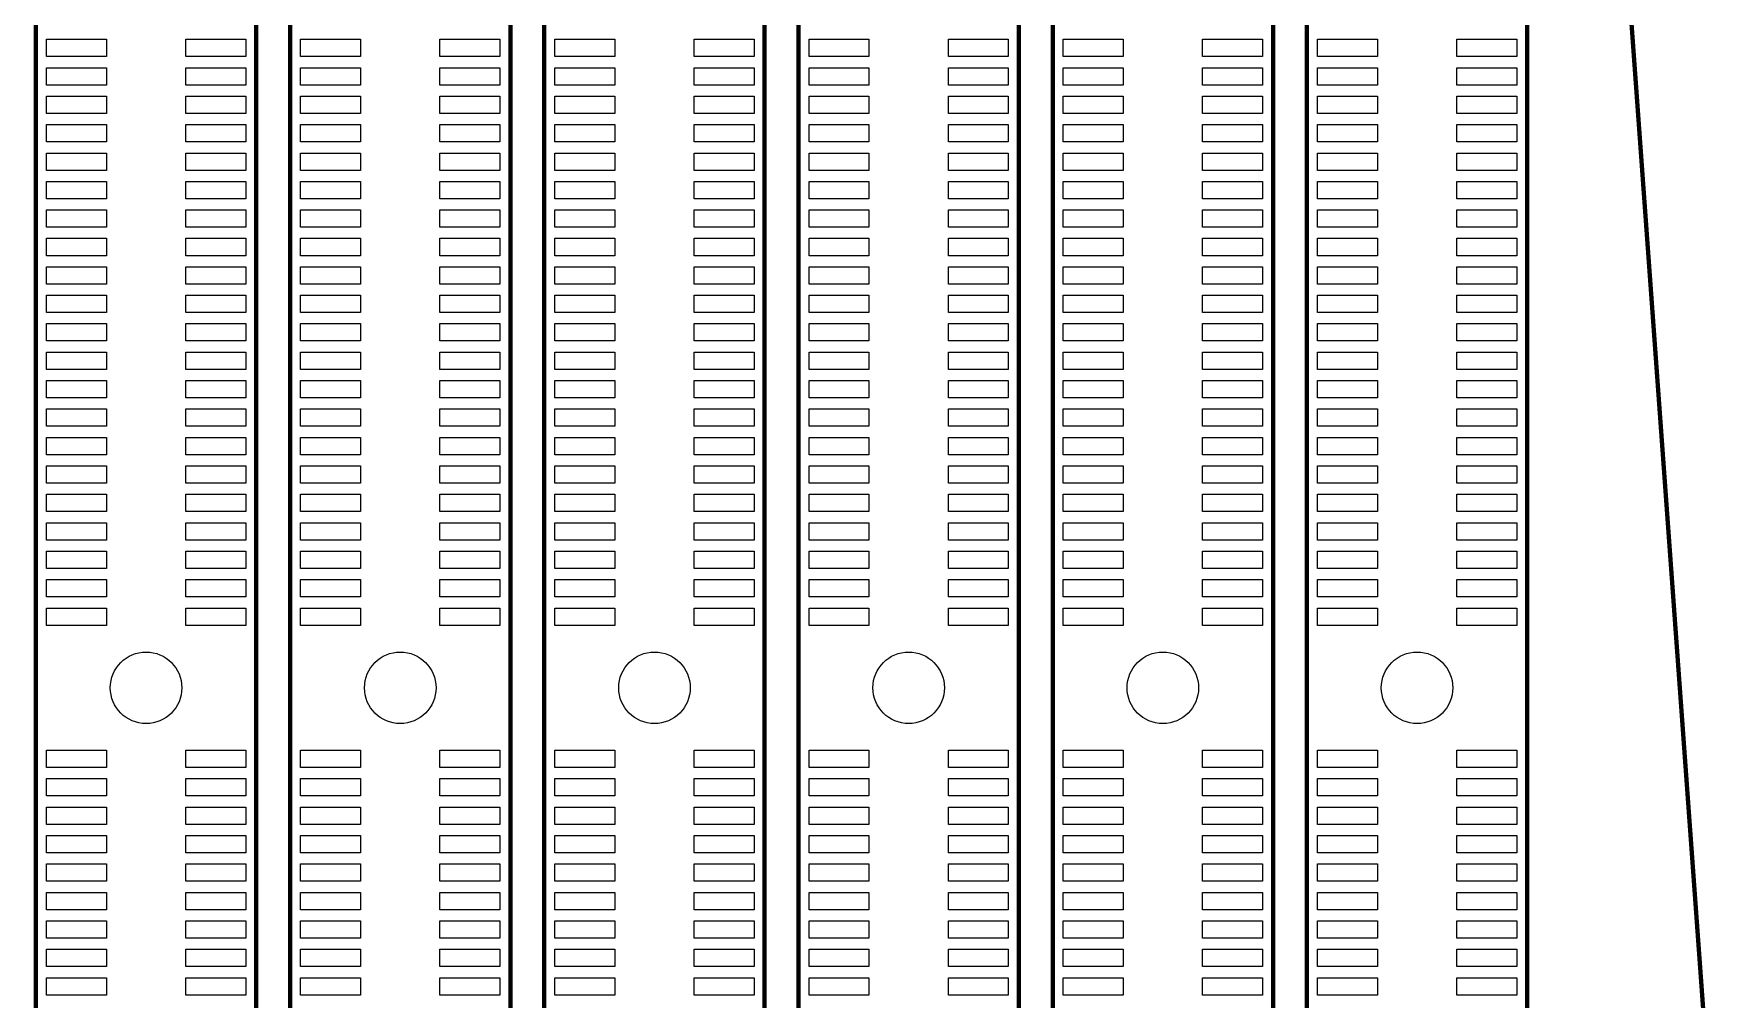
# Model space of a CAD drawing. Extents: x 0 to 344, y -1 to 330.
# Drawn here: x 127.9 to 187.1, y 216.4 to 250.4 of the extents above; entities that cross this region are included whole.
import ezdxf

# ---------------------------------------------------------------- set-up
doc = ezdxf.new("R2010")
doc.units = 0
doc.layers.add('PACKAGE_GEOMETRY_SILKSCREEN_TOP', color=3, linetype='CONTINUOUS')
doc.layers.add('PIN_TOP', color=4, linetype='CONTINUOUS')

msp = doc.modelspace()

# ---------------------------------------------------------------- linework, layer by layer
at = {"layer": 'PACKAGE_GEOMETRY_SILKSCREEN_TOP', "const_width": 0.1524}
for points in [[(127.93091, 156.878274), (135.680958, 156.878274), (135.680958, 321.878198), (127.93091, 321.878198), (127.93091, 317.480188)], [(145.810986, 156.878274), (153.561034, 156.878274), (153.561034, 321.878198), (145.810986, 321.878198), (145.810986, 318.243712)], [(169.949368, 321.878198), (163.691062, 321.878198), (163.691062, 156.878274)], [(172.6311, 156.878274), (180.381148, 156.878274), (180.381148, 321.878198), (179.632102, 321.878198)], [(163.691062, 156.878274), (171.44111, 156.878274), (171.44111, 319.062608)], [(172.6311, 318.156336), (172.6311, 156.878274)], [(127.93091, 315.683646), (127.93091, 165.259004)], [(145.810986, 313.744102), (145.810986, 156.878274)], [(154.751024, 156.878274), (162.501072, 156.878274), (162.501072, 313.743848)], [(154.751024, 313.63285), (154.751024, 156.878274)]]:
    msp.add_lwpolyline(points, dxfattribs=at)
for points in [[(136.870948, 156.878274), (144.620996, 156.878274), (144.620996, 321.878198), (136.870948, 321.878198)], [(221.410784, 283.073602), (191.03086, 283.073602), (191.03086, 265.973814), (180.530754, 265.973814), (180.530754, 250.97359), (184.030874, 250.97359), (188.190886, 193.773806), (251.790708, 193.773806), (251.790708, 283.073602)]]:
    msp.add_lwpolyline(points, close=True, dxfattribs=at)
at = {"layer": 'PIN_TOP'}
for points in [[(130.410204, 249.573542), (128.302004, 249.573542), (128.302004, 250.183142), (130.410204, 250.183142)], [(135.310118, 249.573542), (133.201918, 249.573542), (133.201918, 250.183142), (135.310118, 250.183142)], [(139.350242, 249.573542), (137.242042, 249.573542), (137.242042, 250.183142), (139.350242, 250.183142)], [(144.250156, 249.573542), (142.141956, 249.573542), (142.141956, 250.183142), (144.250156, 250.183142)], [(148.29028, 249.573542), (146.18208, 249.573542), (146.18208, 250.183142), (148.29028, 250.183142)], [(153.190194, 249.573542), (151.081994, 249.573542), (151.081994, 250.183142), (153.190194, 250.183142)], [(157.230318, 249.573542), (155.122118, 249.573542), (155.122118, 250.183142), (157.230318, 250.183142)], [(162.130232, 249.573542), (160.022032, 249.573542), (160.022032, 250.183142), (162.130232, 250.183142)], [(166.170356, 249.573542), (164.062156, 249.573542), (164.062156, 250.183142), (166.170356, 250.183142)], [(171.07027, 249.573542), (168.96207, 249.573542), (168.96207, 250.183142), (171.07027, 250.183142)], [(175.110394, 249.573542), (173.002194, 249.573542), (173.002194, 250.183142), (175.110394, 250.183142)], [(180.010308, 249.573542), (177.902108, 249.573542), (177.902108, 250.183142), (180.010308, 250.183142)], [(130.410204, 248.573544), (128.302004, 248.573544), (128.302004, 249.183144), (130.410204, 249.183144)], [(135.310118, 248.573544), (133.201918, 248.573544), (133.201918, 249.183144), (135.310118, 249.183144)], [(139.350242, 248.573544), (137.242042, 248.573544), (137.242042, 249.183144), (139.350242, 249.183144)], [(144.250156, 248.573544), (142.141956, 248.573544), (142.141956, 249.183144), (144.250156, 249.183144)], [(148.29028, 248.573544), (146.18208, 248.573544), (146.18208, 249.183144), (148.29028, 249.183144)], [(153.190194, 248.573544), (151.081994, 248.573544), (151.081994, 249.183144), (153.190194, 249.183144)], [(157.230318, 248.573544), (155.122118, 248.573544), (155.122118, 249.183144), (157.230318, 249.183144)], [(162.130232, 248.573544), (160.022032, 248.573544), (160.022032, 249.183144), (162.130232, 249.183144)], [(166.170356, 248.573544), (164.062156, 248.573544), (164.062156, 249.183144), (166.170356, 249.183144)], [(171.07027, 248.573544), (168.96207, 248.573544), (168.96207, 249.183144), (171.07027, 249.183144)], [(175.110394, 248.573544), (173.002194, 248.573544), (173.002194, 249.183144), (175.110394, 249.183144)], [(180.010308, 248.573544), (177.902108, 248.573544), (177.902108, 249.183144), (180.010308, 249.183144)], [(130.410204, 247.573546), (128.302004, 247.573546), (128.302004, 248.183146), (130.410204, 248.183146)], [(135.310118, 247.573546), (133.201918, 247.573546), (133.201918, 248.183146), (135.310118, 248.183146)], [(139.350242, 247.573546), (137.242042, 247.573546), (137.242042, 248.183146), (139.350242, 248.183146)], [(144.250156, 247.573546), (142.141956, 247.573546), (142.141956, 248.183146), (144.250156, 248.183146)], [(148.29028, 247.573546), (146.18208, 247.573546), (146.18208, 248.183146), (148.29028, 248.183146)], [(153.190194, 247.573546), (151.081994, 247.573546), (151.081994, 248.183146), (153.190194, 248.183146)], [(157.230318, 247.573546), (155.122118, 247.573546), (155.122118, 248.183146), (157.230318, 248.183146)], [(162.130232, 247.573546), (160.022032, 247.573546), (160.022032, 248.183146), (162.130232, 248.183146)], [(166.170356, 247.573546), (164.062156, 247.573546), (164.062156, 248.183146), (166.170356, 248.183146)], [(171.07027, 247.573546), (168.96207, 247.573546), (168.96207, 248.183146), (171.07027, 248.183146)], [(175.110394, 247.573546), (173.002194, 247.573546), (173.002194, 248.183146), (175.110394, 248.183146)], [(180.010308, 247.573546), (177.902108, 247.573546), (177.902108, 248.183146), (180.010308, 248.183146)], [(130.410204, 246.573548), (128.302004, 246.573548), (128.302004, 247.183148), (130.410204, 247.183148)], [(135.310118, 246.573548), (133.201918, 246.573548), (133.201918, 247.183148), (135.310118, 247.183148)], [(139.350242, 246.573548), (137.242042, 246.573548), (137.242042, 247.183148), (139.350242, 247.183148)], [(144.250156, 246.573548), (142.141956, 246.573548), (142.141956, 247.183148), (144.250156, 247.183148)], [(148.29028, 246.573548), (146.18208, 246.573548), (146.18208, 247.183148), (148.29028, 247.183148)], [(153.190194, 246.573548), (151.081994, 246.573548), (151.081994, 247.183148), (153.190194, 247.183148)], [(157.230318, 246.573548), (155.122118, 246.573548), (155.122118, 247.183148), (157.230318, 247.183148)], [(162.130232, 246.573548), (160.022032, 246.573548), (160.022032, 247.183148), (162.130232, 247.183148)], [(166.170356, 246.573548), (164.062156, 246.573548), (164.062156, 247.183148), (166.170356, 247.183148)], [(171.07027, 246.573548), (168.96207, 246.573548), (168.96207, 247.183148), (171.07027, 247.183148)], [(175.110394, 246.573548), (173.002194, 246.573548), (173.002194, 247.183148), (175.110394, 247.183148)], [(180.010308, 246.573548), (177.902108, 246.573548), (177.902108, 247.183148), (180.010308, 247.183148)], [(130.410204, 245.57355), (128.302004, 245.57355), (128.302004, 246.18315), (130.410204, 246.18315)], [(135.310118, 245.57355), (133.201918, 245.57355), (133.201918, 246.18315), (135.310118, 246.18315)], [(139.350242, 245.57355), (137.242042, 245.57355), (137.242042, 246.18315), (139.350242, 246.18315)], [(144.250156, 245.57355), (142.141956, 245.57355), (142.141956, 246.18315), (144.250156, 246.18315)], [(148.29028, 245.57355), (146.18208, 245.57355), (146.18208, 246.18315), (148.29028, 246.18315)], [(153.190194, 245.57355), (151.081994, 245.57355), (151.081994, 246.18315), (153.190194, 246.18315)], [(157.230318, 245.57355), (155.122118, 245.57355), (155.122118, 246.18315), (157.230318, 246.18315)], [(162.130232, 245.57355), (160.022032, 245.57355), (160.022032, 246.18315), (162.130232, 246.18315)], [(166.170356, 245.57355), (164.062156, 245.57355), (164.062156, 246.18315), (166.170356, 246.18315)], [(171.07027, 245.57355), (168.96207, 245.57355), (168.96207, 246.18315), (171.07027, 246.18315)], [(175.110394, 245.57355), (173.002194, 245.57355), (173.002194, 246.18315), (175.110394, 246.18315)], [(180.010308, 245.57355), (177.902108, 245.57355), (177.902108, 246.18315), (180.010308, 246.18315)], [(130.410204, 244.573298), (128.302004, 244.573298), (128.302004, 245.182898), (130.410204, 245.182898)], [(135.310118, 244.573298), (133.201918, 244.573298), (133.201918, 245.182898), (135.310118, 245.182898)], [(139.350242, 244.573298), (137.242042, 244.573298), (137.242042, 245.182898), (139.350242, 245.182898)], [(144.250156, 244.573298), (142.141956, 244.573298), (142.141956, 245.182898), (144.250156, 245.182898)], [(148.29028, 244.573298), (146.18208, 244.573298), (146.18208, 245.182898), (148.29028, 245.182898)], [(153.190194, 244.573298), (151.081994, 244.573298), (151.081994, 245.182898), (153.190194, 245.182898)], [(157.230318, 244.573298), (155.122118, 244.573298), (155.122118, 245.182898), (157.230318, 245.182898)], [(162.130232, 244.573298), (160.022032, 244.573298), (160.022032, 245.182898), (162.130232, 245.182898)], [(166.170356, 244.573298), (164.062156, 244.573298), (164.062156, 245.182898), (166.170356, 245.182898)], [(171.07027, 244.573298), (168.96207, 244.573298), (168.96207, 245.182898), (171.07027, 245.182898)], [(175.110394, 244.573298), (173.002194, 244.573298), (173.002194, 245.182898), (175.110394, 245.182898)], [(180.010308, 244.573298), (177.902108, 244.573298), (177.902108, 245.182898), (180.010308, 245.182898)], [(130.410204, 243.5733), (128.302004, 243.5733), (128.302004, 244.1829), (130.410204, 244.1829)], [(135.310118, 243.5733), (133.201918, 243.5733), (133.201918, 244.1829), (135.310118, 244.1829)], [(139.350242, 243.5733), (137.242042, 243.5733), (137.242042, 244.1829), (139.350242, 244.1829)], [(144.250156, 243.5733), (142.141956, 243.5733), (142.141956, 244.1829), (144.250156, 244.1829)], [(148.29028, 243.5733), (146.18208, 243.5733), (146.18208, 244.1829), (148.29028, 244.1829)], [(153.190194, 243.5733), (151.081994, 243.5733), (151.081994, 244.1829), (153.190194, 244.1829)], [(157.230318, 243.5733), (155.122118, 243.5733), (155.122118, 244.1829), (157.230318, 244.1829)], [(162.130232, 243.5733), (160.022032, 243.5733), (160.022032, 244.1829), (162.130232, 244.1829)], [(166.170356, 243.5733), (164.062156, 243.5733), (164.062156, 244.1829), (166.170356, 244.1829)], [(171.07027, 243.5733), (168.96207, 243.5733), (168.96207, 244.1829), (171.07027, 244.1829)], [(175.110394, 243.5733), (173.002194, 243.5733), (173.002194, 244.1829), (175.110394, 244.1829)], [(180.010308, 243.5733), (177.902108, 243.5733), (177.902108, 244.1829), (180.010308, 244.1829)], [(130.410204, 242.573302), (128.302004, 242.573302), (128.302004, 243.182902), (130.410204, 243.182902)], [(135.310118, 242.573302), (133.201918, 242.573302), (133.201918, 243.182902), (135.310118, 243.182902)], [(139.350242, 242.573302), (137.242042, 242.573302), (137.242042, 243.182902), (139.350242, 243.182902)], [(144.250156, 242.573302), (142.141956, 242.573302), (142.141956, 243.182902), (144.250156, 243.182902)], [(148.29028, 242.573302), (146.18208, 242.573302), (146.18208, 243.182902), (148.29028, 243.182902)], [(153.190194, 242.573302), (151.081994, 242.573302), (151.081994, 243.182902), (153.190194, 243.182902)], [(157.230318, 242.573302), (155.122118, 242.573302), (155.122118, 243.182902), (157.230318, 243.182902)], [(162.130232, 242.573302), (160.022032, 242.573302), (160.022032, 243.182902), (162.130232, 243.182902)], [(166.170356, 242.573302), (164.062156, 242.573302), (164.062156, 243.182902), (166.170356, 243.182902)], [(171.07027, 242.573302), (168.96207, 242.573302), (168.96207, 243.182902), (171.07027, 243.182902)], [(175.110394, 242.573302), (173.002194, 242.573302), (173.002194, 243.182902), (175.110394, 243.182902)], [(180.010308, 242.573302), (177.902108, 242.573302), (177.902108, 243.182902), (180.010308, 243.182902)], [(130.410204, 241.573304), (128.302004, 241.573304), (128.302004, 242.182904), (130.410204, 242.182904)], [(135.310118, 241.573304), (133.201918, 241.573304), (133.201918, 242.182904), (135.310118, 242.182904)], [(139.350242, 241.573304), (137.242042, 241.573304), (137.242042, 242.182904), (139.350242, 242.182904)], [(144.250156, 241.573304), (142.141956, 241.573304), (142.141956, 242.182904), (144.250156, 242.182904)], [(148.29028, 241.573304), (146.18208, 241.573304), (146.18208, 242.182904), (148.29028, 242.182904)], [(153.190194, 241.573304), (151.081994, 241.573304), (151.081994, 242.182904), (153.190194, 242.182904)], [(157.230318, 241.573304), (155.122118, 241.573304), (155.122118, 242.182904), (157.230318, 242.182904)], [(162.130232, 241.573304), (160.022032, 241.573304), (160.022032, 242.182904), (162.130232, 242.182904)], [(166.170356, 241.573304), (164.062156, 241.573304), (164.062156, 242.182904), (166.170356, 242.182904)], [(171.07027, 241.573304), (168.96207, 241.573304), (168.96207, 242.182904), (171.07027, 242.182904)], [(175.110394, 241.573304), (173.002194, 241.573304), (173.002194, 242.182904), (175.110394, 242.182904)], [(180.010308, 241.573304), (177.902108, 241.573304), (177.902108, 242.182904), (180.010308, 242.182904)], [(130.410204, 240.573306), (128.302004, 240.573306), (128.302004, 241.182906), (130.410204, 241.182906)], [(135.310118, 240.573306), (133.201918, 240.573306), (133.201918, 241.182906), (135.310118, 241.182906)], [(139.350242, 240.573306), (137.242042, 240.573306), (137.242042, 241.182906), (139.350242, 241.182906)], [(144.250156, 240.573306), (142.141956, 240.573306), (142.141956, 241.182906), (144.250156, 241.182906)], [(148.29028, 240.573306), (146.18208, 240.573306), (146.18208, 241.182906), (148.29028, 241.182906)], [(153.190194, 240.573306), (151.081994, 240.573306), (151.081994, 241.182906), (153.190194, 241.182906)], [(157.230318, 240.573306), (155.122118, 240.573306), (155.122118, 241.182906), (157.230318, 241.182906)], [(162.130232, 240.573306), (160.022032, 240.573306), (160.022032, 241.182906), (162.130232, 241.182906)], [(166.170356, 240.573306), (164.062156, 240.573306), (164.062156, 241.182906), (166.170356, 241.182906)], [(171.07027, 240.573306), (168.96207, 240.573306), (168.96207, 241.182906), (171.07027, 241.182906)], [(175.110394, 240.573306), (173.002194, 240.573306), (173.002194, 241.182906), (175.110394, 241.182906)], [(180.010308, 240.573306), (177.902108, 240.573306), (177.902108, 241.182906), (180.010308, 241.182906)], [(130.410204, 239.573308), (128.302004, 239.573308), (128.302004, 240.182908), (130.410204, 240.182908)], [(135.310118, 239.573308), (133.201918, 239.573308), (133.201918, 240.182908), (135.310118, 240.182908)], [(139.350242, 239.573308), (137.242042, 239.573308), (137.242042, 240.182908), (139.350242, 240.182908)], [(144.250156, 239.573308), (142.141956, 239.573308), (142.141956, 240.182908), (144.250156, 240.182908)], [(148.29028, 239.573308), (146.18208, 239.573308), (146.18208, 240.182908), (148.29028, 240.182908)], [(153.190194, 239.573308), (151.081994, 239.573308), (151.081994, 240.182908), (153.190194, 240.182908)], [(157.230318, 239.573308), (155.122118, 239.573308), (155.122118, 240.182908), (157.230318, 240.182908)], [(162.130232, 239.573308), (160.022032, 239.573308), (160.022032, 240.182908), (162.130232, 240.182908)], [(166.170356, 239.573308), (164.062156, 239.573308), (164.062156, 240.182908), (166.170356, 240.182908)], [(171.07027, 239.573308), (168.96207, 239.573308), (168.96207, 240.182908), (171.07027, 240.182908)], [(175.110394, 239.573308), (173.002194, 239.573308), (173.002194, 240.182908), (175.110394, 240.182908)], [(180.010308, 239.573308), (177.902108, 239.573308), (177.902108, 240.182908), (180.010308, 240.182908)], [(130.410204, 238.57331), (128.302004, 238.57331), (128.302004, 239.18291), (130.410204, 239.18291)], [(135.310118, 238.57331), (133.201918, 238.57331), (133.201918, 239.18291), (135.310118, 239.18291)], [(139.350242, 238.57331), (137.242042, 238.57331), (137.242042, 239.18291), (139.350242, 239.18291)], [(144.250156, 238.57331), (142.141956, 238.57331), (142.141956, 239.18291), (144.250156, 239.18291)], [(148.29028, 238.57331), (146.18208, 238.57331), (146.18208, 239.18291), (148.29028, 239.18291)], [(153.190194, 238.57331), (151.081994, 238.57331), (151.081994, 239.18291), (153.190194, 239.18291)], [(157.230318, 238.57331), (155.122118, 238.57331), (155.122118, 239.18291), (157.230318, 239.18291)], [(162.130232, 238.57331), (160.022032, 238.57331), (160.022032, 239.18291), (162.130232, 239.18291)], [(166.170356, 238.57331), (164.062156, 238.57331), (164.062156, 239.18291), (166.170356, 239.18291)], [(171.07027, 238.57331), (168.96207, 238.57331), (168.96207, 239.18291), (171.07027, 239.18291)], [(175.110394, 238.57331), (173.002194, 238.57331), (173.002194, 239.18291), (175.110394, 239.18291)], [(180.010308, 238.57331), (177.902108, 238.57331), (177.902108, 239.18291), (180.010308, 239.18291)], [(130.410204, 237.573312), (128.302004, 237.573312), (128.302004, 238.182912), (130.410204, 238.182912)], [(135.310118, 237.573312), (133.201918, 237.573312), (133.201918, 238.182912), (135.310118, 238.182912)], [(139.350242, 237.573312), (137.242042, 237.573312), (137.242042, 238.182912), (139.350242, 238.182912)], [(144.250156, 237.573312), (142.141956, 237.573312), (142.141956, 238.182912), (144.250156, 238.182912)], [(148.29028, 237.573312), (146.18208, 237.573312), (146.18208, 238.182912), (148.29028, 238.182912)], [(153.190194, 237.573312), (151.081994, 237.573312), (151.081994, 238.182912), (153.190194, 238.182912)], [(157.230318, 237.573312), (155.122118, 237.573312), (155.122118, 238.182912), (157.230318, 238.182912)], [(162.130232, 237.573312), (160.022032, 237.573312), (160.022032, 238.182912), (162.130232, 238.182912)], [(166.170356, 237.573312), (164.062156, 237.573312), (164.062156, 238.182912), (166.170356, 238.182912)], [(171.07027, 237.573312), (168.96207, 237.573312), (168.96207, 238.182912), (171.07027, 238.182912)], [(175.110394, 237.573312), (173.002194, 237.573312), (173.002194, 238.182912), (175.110394, 238.182912)], [(180.010308, 237.573312), (177.902108, 237.573312), (177.902108, 238.182912), (180.010308, 238.182912)], [(130.410204, 236.573314), (128.302004, 236.573314), (128.302004, 237.182914), (130.410204, 237.182914)], [(135.310118, 236.573314), (133.201918, 236.573314), (133.201918, 237.182914), (135.310118, 237.182914)], [(139.350242, 236.573314), (137.242042, 236.573314), (137.242042, 237.182914), (139.350242, 237.182914)], [(144.250156, 236.573314), (142.141956, 236.573314), (142.141956, 237.182914), (144.250156, 237.182914)], [(148.29028, 236.573314), (146.18208, 236.573314), (146.18208, 237.182914), (148.29028, 237.182914)], [(153.190194, 236.573314), (151.081994, 236.573314), (151.081994, 237.182914), (153.190194, 237.182914)], [(157.230318, 236.573314), (155.122118, 236.573314), (155.122118, 237.182914), (157.230318, 237.182914)], [(162.130232, 236.573314), (160.022032, 236.573314), (160.022032, 237.182914), (162.130232, 237.182914)], [(166.170356, 236.573314), (164.062156, 236.573314), (164.062156, 237.182914), (166.170356, 237.182914)], [(171.07027, 236.573314), (168.96207, 236.573314), (168.96207, 237.182914), (171.07027, 237.182914)], [(175.110394, 236.573314), (173.002194, 236.573314), (173.002194, 237.182914), (175.110394, 237.182914)], [(180.010308, 236.573314), (177.902108, 236.573314), (177.902108, 237.182914), (180.010308, 237.182914)], [(130.410204, 235.573316), (128.302004, 235.573316), (128.302004, 236.182916), (130.410204, 236.182916)], [(135.310118, 235.573316), (133.201918, 235.573316), (133.201918, 236.182916), (135.310118, 236.182916)], [(139.350242, 235.573316), (137.242042, 235.573316), (137.242042, 236.182916), (139.350242, 236.182916)], [(144.250156, 235.573316), (142.141956, 235.573316), (142.141956, 236.182916), (144.250156, 236.182916)], [(148.29028, 235.573316), (146.18208, 235.573316), (146.18208, 236.182916), (148.29028, 236.182916)], [(153.190194, 235.573316), (151.081994, 235.573316), (151.081994, 236.182916), (153.190194, 236.182916)], [(157.230318, 235.573316), (155.122118, 235.573316), (155.122118, 236.182916), (157.230318, 236.182916)], [(162.130232, 235.573316), (160.022032, 235.573316), (160.022032, 236.182916), (162.130232, 236.182916)], [(166.170356, 235.573316), (164.062156, 235.573316), (164.062156, 236.182916), (166.170356, 236.182916)], [(171.07027, 235.573316), (168.96207, 235.573316), (168.96207, 236.182916), (171.07027, 236.182916)], [(175.110394, 235.573316), (173.002194, 235.573316), (173.002194, 236.182916), (175.110394, 236.182916)], [(180.010308, 235.573316), (177.902108, 235.573316), (177.902108, 236.182916), (180.010308, 236.182916)], [(130.410204, 234.573318), (128.302004, 234.573318), (128.302004, 235.182918), (130.410204, 235.182918)], [(135.310118, 234.573318), (133.201918, 234.573318), (133.201918, 235.182918), (135.310118, 235.182918)], [(139.350242, 234.573318), (137.242042, 234.573318), (137.242042, 235.182918), (139.350242, 235.182918)], [(144.250156, 234.573318), (142.141956, 234.573318), (142.141956, 235.182918), (144.250156, 235.182918)], [(148.29028, 234.573318), (146.18208, 234.573318), (146.18208, 235.182918), (148.29028, 235.182918)], [(153.190194, 234.573318), (151.081994, 234.573318), (151.081994, 235.182918), (153.190194, 235.182918)], [(157.230318, 234.573318), (155.122118, 234.573318), (155.122118, 235.182918), (157.230318, 235.182918)], [(162.130232, 234.573318), (160.022032, 234.573318), (160.022032, 235.182918), (162.130232, 235.182918)], [(166.170356, 234.573318), (164.062156, 234.573318), (164.062156, 235.182918), (166.170356, 235.182918)], [(171.07027, 234.573318), (168.96207, 234.573318), (168.96207, 235.182918), (171.07027, 235.182918)], [(175.110394, 234.573318), (173.002194, 234.573318), (173.002194, 235.182918), (175.110394, 235.182918)], [(180.010308, 234.573318), (177.902108, 234.573318), (177.902108, 235.182918), (180.010308, 235.182918)], [(130.410204, 233.57332), (128.302004, 233.57332), (128.302004, 234.18292), (130.410204, 234.18292)], [(135.310118, 233.57332), (133.201918, 233.57332), (133.201918, 234.18292), (135.310118, 234.18292)], [(139.350242, 233.57332), (137.242042, 233.57332), (137.242042, 234.18292), (139.350242, 234.18292)], [(144.250156, 233.57332), (142.141956, 233.57332), (142.141956, 234.18292), (144.250156, 234.18292)], [(148.29028, 233.57332), (146.18208, 233.57332), (146.18208, 234.18292), (148.29028, 234.18292)], [(153.190194, 233.57332), (151.081994, 233.57332), (151.081994, 234.18292), (153.190194, 234.18292)], [(157.230318, 233.57332), (155.122118, 233.57332), (155.122118, 234.18292), (157.230318, 234.18292)], [(162.130232, 233.57332), (160.022032, 233.57332), (160.022032, 234.18292), (162.130232, 234.18292)], [(166.170356, 233.57332), (164.062156, 233.57332), (164.062156, 234.18292), (166.170356, 234.18292)], [(171.07027, 233.57332), (168.96207, 233.57332), (168.96207, 234.18292), (171.07027, 234.18292)], [(175.110394, 233.57332), (173.002194, 233.57332), (173.002194, 234.18292), (175.110394, 234.18292)], [(180.010308, 233.57332), (177.902108, 233.57332), (177.902108, 234.18292), (180.010308, 234.18292)], [(130.410204, 232.573322), (128.302004, 232.573322), (128.302004, 233.182922), (130.410204, 233.182922)], [(135.310118, 232.573322), (133.201918, 232.573322), (133.201918, 233.182922), (135.310118, 233.182922)], [(139.350242, 232.573322), (137.242042, 232.573322), (137.242042, 233.182922), (139.350242, 233.182922)], [(144.250156, 232.573322), (142.141956, 232.573322), (142.141956, 233.182922), (144.250156, 233.182922)], [(148.29028, 232.573322), (146.18208, 232.573322), (146.18208, 233.182922), (148.29028, 233.182922)], [(153.190194, 232.573322), (151.081994, 232.573322), (151.081994, 233.182922), (153.190194, 233.182922)], [(157.230318, 232.573322), (155.122118, 232.573322), (155.122118, 233.182922), (157.230318, 233.182922)], [(162.130232, 232.573322), (160.022032, 232.573322), (160.022032, 233.182922), (162.130232, 233.182922)], [(166.170356, 232.573322), (164.062156, 232.573322), (164.062156, 233.182922), (166.170356, 233.182922)], [(171.07027, 232.573322), (168.96207, 232.573322), (168.96207, 233.182922), (171.07027, 233.182922)], [(175.110394, 232.573322), (173.002194, 232.573322), (173.002194, 233.182922), (175.110394, 233.182922)], [(180.010308, 232.573322), (177.902108, 232.573322), (177.902108, 233.182922), (180.010308, 233.182922)], [(130.410204, 231.573324), (128.302004, 231.573324), (128.302004, 232.182924), (130.410204, 232.182924)], [(135.310118, 231.573324), (133.201918, 231.573324), (133.201918, 232.182924), (135.310118, 232.182924)], [(139.350242, 231.573324), (137.242042, 231.573324), (137.242042, 232.182924), (139.350242, 232.182924)], [(144.250156, 231.573324), (142.141956, 231.573324), (142.141956, 232.182924), (144.250156, 232.182924)], [(148.29028, 231.573324), (146.18208, 231.573324), (146.18208, 232.182924), (148.29028, 232.182924)], [(153.190194, 231.573324), (151.081994, 231.573324), (151.081994, 232.182924), (153.190194, 232.182924)], [(157.230318, 231.573324), (155.122118, 231.573324), (155.122118, 232.182924), (157.230318, 232.182924)], [(162.130232, 231.573324), (160.022032, 231.573324), (160.022032, 232.182924), (162.130232, 232.182924)], [(166.170356, 231.573324), (164.062156, 231.573324), (164.062156, 232.182924), (166.170356, 232.182924)], [(171.07027, 231.573324), (168.96207, 231.573324), (168.96207, 232.182924), (171.07027, 232.182924)], [(175.110394, 231.573324), (173.002194, 231.573324), (173.002194, 232.182924), (175.110394, 232.182924)], [(180.010308, 231.573324), (177.902108, 231.573324), (177.902108, 232.182924), (180.010308, 232.182924)], [(130.410204, 230.573326), (128.302004, 230.573326), (128.302004, 231.182926), (130.410204, 231.182926)], [(135.310118, 230.573326), (133.201918, 230.573326), (133.201918, 231.182926), (135.310118, 231.182926)], [(139.350242, 230.573326), (137.242042, 230.573326), (137.242042, 231.182926), (139.350242, 231.182926)], [(144.250156, 230.573326), (142.141956, 230.573326), (142.141956, 231.182926), (144.250156, 231.182926)], [(148.29028, 230.573326), (146.18208, 230.573326), (146.18208, 231.182926), (148.29028, 231.182926)], [(153.190194, 230.573326), (151.081994, 230.573326), (151.081994, 231.182926), (153.190194, 231.182926)], [(157.230318, 230.573326), (155.122118, 230.573326), (155.122118, 231.182926), (157.230318, 231.182926)], [(162.130232, 230.573326), (160.022032, 230.573326), (160.022032, 231.182926), (162.130232, 231.182926)], [(166.170356, 230.573326), (164.062156, 230.573326), (164.062156, 231.182926), (166.170356, 231.182926)], [(171.07027, 230.573326), (168.96207, 230.573326), (168.96207, 231.182926), (171.07027, 231.182926)], [(175.110394, 230.573326), (173.002194, 230.573326), (173.002194, 231.182926), (175.110394, 231.182926)], [(180.010308, 230.573326), (177.902108, 230.573326), (177.902108, 231.182926), (180.010308, 231.182926)], [(130.410204, 229.573328), (128.302004, 229.573328), (128.302004, 230.182928), (130.410204, 230.182928)], [(135.310118, 229.573328), (133.201918, 229.573328), (133.201918, 230.182928), (135.310118, 230.182928)], [(139.350242, 229.573328), (137.242042, 229.573328), (137.242042, 230.182928), (139.350242, 230.182928)], [(144.250156, 229.573328), (142.141956, 229.573328), (142.141956, 230.182928), (144.250156, 230.182928)], [(148.29028, 229.573328), (146.18208, 229.573328), (146.18208, 230.182928), (148.29028, 230.182928)], [(153.190194, 229.573328), (151.081994, 229.573328), (151.081994, 230.182928), (153.190194, 230.182928)], [(157.230318, 229.573328), (155.122118, 229.573328), (155.122118, 230.182928), (157.230318, 230.182928)], [(162.130232, 229.573328), (160.022032, 229.573328), (160.022032, 230.182928), (162.130232, 230.182928)], [(166.170356, 229.573328), (164.062156, 229.573328), (164.062156, 230.182928), (166.170356, 230.182928)], [(171.07027, 229.573328), (168.96207, 229.573328), (168.96207, 230.182928), (171.07027, 230.182928)], [(175.110394, 229.573328), (173.002194, 229.573328), (173.002194, 230.182928), (175.110394, 230.182928)], [(180.010308, 229.573328), (177.902108, 229.573328), (177.902108, 230.182928), (180.010308, 230.182928)], [(130.410204, 224.573338), (128.302004, 224.573338), (128.302004, 225.182938), (130.410204, 225.182938)], [(135.310118, 224.573338), (133.201918, 224.573338), (133.201918, 225.182938), (135.310118, 225.182938)], [(139.350242, 224.573338), (137.242042, 224.573338), (137.242042, 225.182938), (139.350242, 225.182938)], [(144.250156, 224.573338), (142.141956, 224.573338), (142.141956, 225.182938), (144.250156, 225.182938)], [(148.29028, 224.573338), (146.18208, 224.573338), (146.18208, 225.182938), (148.29028, 225.182938)], [(153.190194, 224.573338), (151.081994, 224.573338), (151.081994, 225.182938), (153.190194, 225.182938)], [(157.230318, 224.573338), (155.122118, 224.573338), (155.122118, 225.182938), (157.230318, 225.182938)], [(162.130232, 224.573338), (160.022032, 224.573338), (160.022032, 225.182938), (162.130232, 225.182938)], [(166.170356, 224.573338), (164.062156, 224.573338), (164.062156, 225.182938), (166.170356, 225.182938)], [(171.07027, 224.573338), (168.96207, 224.573338), (168.96207, 225.182938), (171.07027, 225.182938)], [(175.110394, 224.573338), (173.002194, 224.573338), (173.002194, 225.182938), (175.110394, 225.182938)], [(180.010308, 224.573338), (177.902108, 224.573338), (177.902108, 225.182938), (180.010308, 225.182938)], [(130.410204, 223.57334), (128.302004, 223.57334), (128.302004, 224.18294), (130.410204, 224.18294)], [(135.310118, 223.57334), (133.201918, 223.57334), (133.201918, 224.18294), (135.310118, 224.18294)], [(139.350242, 223.57334), (137.242042, 223.57334), (137.242042, 224.18294), (139.350242, 224.18294)], [(144.250156, 223.57334), (142.141956, 223.57334), (142.141956, 224.18294), (144.250156, 224.18294)], [(148.29028, 223.57334), (146.18208, 223.57334), (146.18208, 224.18294), (148.29028, 224.18294)], [(153.190194, 223.57334), (151.081994, 223.57334), (151.081994, 224.18294), (153.190194, 224.18294)], [(157.230318, 223.57334), (155.122118, 223.57334), (155.122118, 224.18294), (157.230318, 224.18294)], [(162.130232, 223.57334), (160.022032, 223.57334), (160.022032, 224.18294), (162.130232, 224.18294)], [(166.170356, 223.57334), (164.062156, 223.57334), (164.062156, 224.18294), (166.170356, 224.18294)], [(171.07027, 223.57334), (168.96207, 223.57334), (168.96207, 224.18294), (171.07027, 224.18294)], [(175.110394, 223.57334), (173.002194, 223.57334), (173.002194, 224.18294), (175.110394, 224.18294)], [(180.010308, 223.57334), (177.902108, 223.57334), (177.902108, 224.18294), (180.010308, 224.18294)], [(130.410204, 222.573342), (128.302004, 222.573342), (128.302004, 223.182942), (130.410204, 223.182942)], [(135.310118, 222.573342), (133.201918, 222.573342), (133.201918, 223.182942), (135.310118, 223.182942)], [(139.350242, 222.573342), (137.242042, 222.573342), (137.242042, 223.182942), (139.350242, 223.182942)], [(144.250156, 222.573342), (142.141956, 222.573342), (142.141956, 223.182942), (144.250156, 223.182942)], [(148.29028, 222.573342), (146.18208, 222.573342), (146.18208, 223.182942), (148.29028, 223.182942)], [(153.190194, 222.573342), (151.081994, 222.573342), (151.081994, 223.182942), (153.190194, 223.182942)], [(157.230318, 222.573342), (155.122118, 222.573342), (155.122118, 223.182942), (157.230318, 223.182942)], [(162.130232, 222.573342), (160.022032, 222.573342), (160.022032, 223.182942), (162.130232, 223.182942)], [(166.170356, 222.573342), (164.062156, 222.573342), (164.062156, 223.182942), (166.170356, 223.182942)], [(171.07027, 222.573342), (168.96207, 222.573342), (168.96207, 223.182942), (171.07027, 223.182942)], [(175.110394, 222.573342), (173.002194, 222.573342), (173.002194, 223.182942), (175.110394, 223.182942)], [(180.010308, 222.573342), (177.902108, 222.573342), (177.902108, 223.182942), (180.010308, 223.182942)], [(130.410204, 221.573344), (128.302004, 221.573344), (128.302004, 222.182944), (130.410204, 222.182944)], [(135.310118, 221.573344), (133.201918, 221.573344), (133.201918, 222.182944), (135.310118, 222.182944)], [(139.350242, 221.573344), (137.242042, 221.573344), (137.242042, 222.182944), (139.350242, 222.182944)], [(144.250156, 221.573344), (142.141956, 221.573344), (142.141956, 222.182944), (144.250156, 222.182944)], [(148.29028, 221.573344), (146.18208, 221.573344), (146.18208, 222.182944), (148.29028, 222.182944)], [(153.190194, 221.573344), (151.081994, 221.573344), (151.081994, 222.182944), (153.190194, 222.182944)], [(157.230318, 221.573344), (155.122118, 221.573344), (155.122118, 222.182944), (157.230318, 222.182944)], [(162.130232, 221.573344), (160.022032, 221.573344), (160.022032, 222.182944), (162.130232, 222.182944)], [(166.170356, 221.573344), (164.062156, 221.573344), (164.062156, 222.182944), (166.170356, 222.182944)], [(171.07027, 221.573344), (168.96207, 221.573344), (168.96207, 222.182944), (171.07027, 222.182944)], [(175.110394, 221.573344), (173.002194, 221.573344), (173.002194, 222.182944), (175.110394, 222.182944)], [(180.010308, 221.573344), (177.902108, 221.573344), (177.902108, 222.182944), (180.010308, 222.182944)], [(130.410204, 220.573346), (128.302004, 220.573346), (128.302004, 221.182946), (130.410204, 221.182946)], [(135.310118, 220.573346), (133.201918, 220.573346), (133.201918, 221.182946), (135.310118, 221.182946)], [(139.350242, 220.573346), (137.242042, 220.573346), (137.242042, 221.182946), (139.350242, 221.182946)], [(144.250156, 220.573346), (142.141956, 220.573346), (142.141956, 221.182946), (144.250156, 221.182946)], [(148.29028, 220.573346), (146.18208, 220.573346), (146.18208, 221.182946), (148.29028, 221.182946)], [(153.190194, 220.573346), (151.081994, 220.573346), (151.081994, 221.182946), (153.190194, 221.182946)], [(157.230318, 220.573346), (155.122118, 220.573346), (155.122118, 221.182946), (157.230318, 221.182946)], [(162.130232, 220.573346), (160.022032, 220.573346), (160.022032, 221.182946), (162.130232, 221.182946)], [(166.170356, 220.573346), (164.062156, 220.573346), (164.062156, 221.182946), (166.170356, 221.182946)], [(171.07027, 220.573346), (168.96207, 220.573346), (168.96207, 221.182946), (171.07027, 221.182946)], [(175.110394, 220.573346), (173.002194, 220.573346), (173.002194, 221.182946), (175.110394, 221.182946)], [(180.010308, 220.573346), (177.902108, 220.573346), (177.902108, 221.182946), (180.010308, 221.182946)], [(130.410204, 219.573348), (128.302004, 219.573348), (128.302004, 220.182948), (130.410204, 220.182948)], [(135.310118, 219.573348), (133.201918, 219.573348), (133.201918, 220.182948), (135.310118, 220.182948)], [(139.350242, 219.573348), (137.242042, 219.573348), (137.242042, 220.182948), (139.350242, 220.182948)], [(144.250156, 219.573348), (142.141956, 219.573348), (142.141956, 220.182948), (144.250156, 220.182948)], [(148.29028, 219.573348), (146.18208, 219.573348), (146.18208, 220.182948), (148.29028, 220.182948)], [(153.190194, 219.573348), (151.081994, 219.573348), (151.081994, 220.182948), (153.190194, 220.182948)], [(157.230318, 219.573348), (155.122118, 219.573348), (155.122118, 220.182948), (157.230318, 220.182948)], [(162.130232, 219.573348), (160.022032, 219.573348), (160.022032, 220.182948), (162.130232, 220.182948)], [(166.170356, 219.573348), (164.062156, 219.573348), (164.062156, 220.182948), (166.170356, 220.182948)], [(171.07027, 219.573348), (168.96207, 219.573348), (168.96207, 220.182948), (171.07027, 220.182948)], [(175.110394, 219.573348), (173.002194, 219.573348), (173.002194, 220.182948), (175.110394, 220.182948)], [(180.010308, 219.573348), (177.902108, 219.573348), (177.902108, 220.182948), (180.010308, 220.182948)], [(130.410204, 218.57335), (128.302004, 218.57335), (128.302004, 219.18295), (130.410204, 219.18295)], [(135.310118, 218.57335), (133.201918, 218.57335), (133.201918, 219.18295), (135.310118, 219.18295)], [(139.350242, 218.57335), (137.242042, 218.57335), (137.242042, 219.18295), (139.350242, 219.18295)], [(144.250156, 218.57335), (142.141956, 218.57335), (142.141956, 219.18295), (144.250156, 219.18295)], [(148.29028, 218.57335), (146.18208, 218.57335), (146.18208, 219.18295), (148.29028, 219.18295)], [(153.190194, 218.57335), (151.081994, 218.57335), (151.081994, 219.18295), (153.190194, 219.18295)], [(157.230318, 218.57335), (155.122118, 218.57335), (155.122118, 219.18295), (157.230318, 219.18295)], [(162.130232, 218.57335), (160.022032, 218.57335), (160.022032, 219.18295), (162.130232, 219.18295)], [(166.170356, 218.57335), (164.062156, 218.57335), (164.062156, 219.18295), (166.170356, 219.18295)], [(171.07027, 218.57335), (168.96207, 218.57335), (168.96207, 219.18295), (171.07027, 219.18295)], [(175.110394, 218.57335), (173.002194, 218.57335), (173.002194, 219.18295), (175.110394, 219.18295)], [(180.010308, 218.57335), (177.902108, 218.57335), (177.902108, 219.18295), (180.010308, 219.18295)], [(130.410204, 217.573352), (128.302004, 217.573352), (128.302004, 218.182952), (130.410204, 218.182952)], [(135.310118, 217.573352), (133.201918, 217.573352), (133.201918, 218.182952), (135.310118, 218.182952)], [(139.350242, 217.573352), (137.242042, 217.573352), (137.242042, 218.182952), (139.350242, 218.182952)], [(144.250156, 217.573352), (142.141956, 217.573352), (142.141956, 218.182952), (144.250156, 218.182952)], [(148.29028, 217.573352), (146.18208, 217.573352), (146.18208, 218.182952), (148.29028, 218.182952)], [(153.190194, 217.573352), (151.081994, 217.573352), (151.081994, 218.182952), (153.190194, 218.182952)], [(157.230318, 217.573352), (155.122118, 217.573352), (155.122118, 218.182952), (157.230318, 218.182952)], [(162.130232, 217.573352), (160.022032, 217.573352), (160.022032, 218.182952), (162.130232, 218.182952)], [(166.170356, 217.573352), (164.062156, 217.573352), (164.062156, 218.182952), (166.170356, 218.182952)], [(171.07027, 217.573352), (168.96207, 217.573352), (168.96207, 218.182952), (171.07027, 218.182952)], [(175.110394, 217.573352), (173.002194, 217.573352), (173.002194, 218.182952), (175.110394, 218.182952)], [(180.010308, 217.573352), (177.902108, 217.573352), (177.902108, 218.182952), (180.010308, 218.182952)], [(130.410204, 216.573354), (128.302004, 216.573354), (128.302004, 217.182954), (130.410204, 217.182954)], [(135.310118, 216.573354), (133.201918, 216.573354), (133.201918, 217.182954), (135.310118, 217.182954)], [(139.350242, 216.573354), (137.242042, 216.573354), (137.242042, 217.182954), (139.350242, 217.182954)], [(144.250156, 216.573354), (142.141956, 216.573354), (142.141956, 217.182954), (144.250156, 217.182954)], [(148.29028, 216.573354), (146.18208, 216.573354), (146.18208, 217.182954), (148.29028, 217.182954)], [(153.190194, 216.573354), (151.081994, 216.573354), (151.081994, 217.182954), (153.190194, 217.182954)], [(157.230318, 216.573354), (155.122118, 216.573354), (155.122118, 217.182954), (157.230318, 217.182954)], [(162.130232, 216.573354), (160.022032, 216.573354), (160.022032, 217.182954), (162.130232, 217.182954)], [(166.170356, 216.573354), (164.062156, 216.573354), (164.062156, 217.182954), (166.170356, 217.182954)], [(171.07027, 216.573354), (168.96207, 216.573354), (168.96207, 217.182954), (171.07027, 217.182954)], [(175.110394, 216.573354), (173.002194, 216.573354), (173.002194, 217.182954), (175.110394, 217.182954)], [(180.010308, 216.573354), (177.902108, 216.573354), (177.902108, 217.182954), (180.010308, 217.182954)]]:
    msp.add_lwpolyline(points, close=True, dxfattribs=at)
for centre in [(131.805934, 227.37826), (140.745972, 227.37826), (149.68601, 227.37826), (158.626048, 227.37826), (167.566086, 227.37826), (176.506124, 227.37826)]:
    msp.add_circle(centre, 1.2573, dxfattribs=at)

doc.saveas('drawing.dxf')
